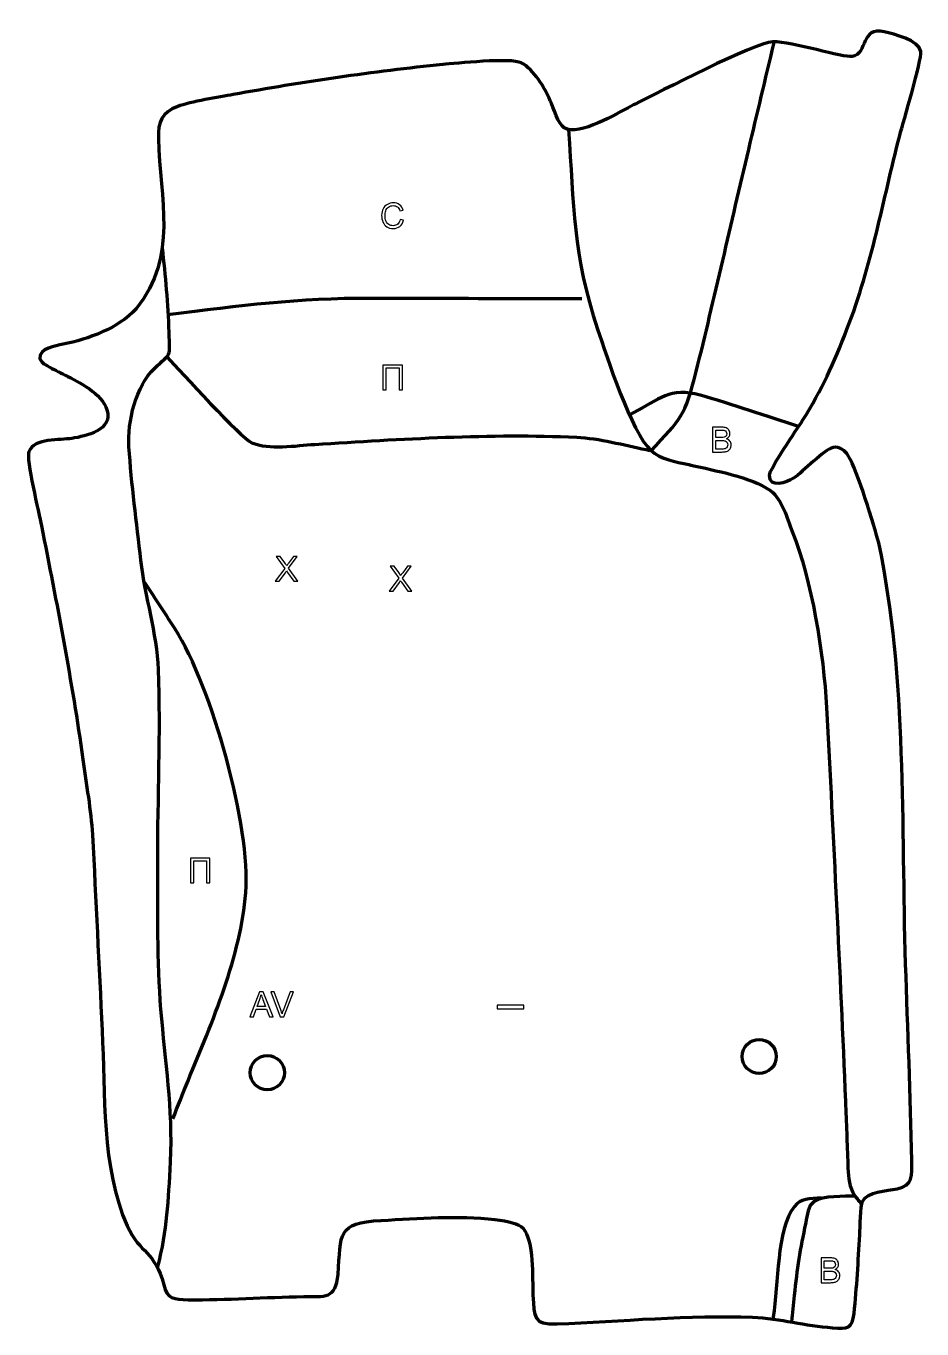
# Model space of a CAD drawing. Header units: millimetres. Extents: x 971 to 1628, y -28 to 926.
import ezdxf

# ---------------------------------------------------------------- set-up
doc = ezdxf.new("R2010")
doc.units = ezdxf.units.MM
doc.header["$MEASUREMENT"] = 0
doc.layers.add('layer 2', color=7, linetype='Continuous')
doc.layers.add('layer 3', color=7, linetype='Continuous')

msp = doc.modelspace()

# ---------------------------------------------------------------- linework, layer by layer
at = {"layer": 'layer 2', "color": 142, "lineweight": 200}
for centre in [(1508.6354, 171.2105), (1148.031, 159.3316)]:
    msp.add_ellipse(centre, major_axis=(0, 12.5), ratio=1, dxfattribs=at)
at = {"layer": 'layer 2', "color": 142, "lineweight": 158}
for points, knots in [([(1429.143, 614.6661), (1451.2606, 638.5941), (1454.1727, 639.7044), (1462.4862, 673.0045), (1462.4862, 673.0045), (1475.8435, 726.9445), (1488.0541, 781.4801), (1500.9202, 835.5951), (1500.9202, 835.5951), (1507.0648, 861.4393), (1513.2092, 887.2836), (1519.3537, 913.1278), (1519.3537, 913.1278), (1519.3537, 913.1278), (1519.7015, 914.5908), (1519.7015, 914.5908)], [0, 0, 0, 0, 0.2, 0.2, 0.2, 0.2, 0.4, 0.4, 0.4, 0.4, 0.6, 0.6, 0.6, 0.6, 1, 1, 1, 1]), ([(1368.7635, 850.3592), (1372.9199, 794.7841), (1371.8746, 758.5947), (1390.1434, 704.076), (1390.1434, 704.076), (1396.8557, 684.0446), (1414.9051, 628.2556), (1429.1561, 615.3485), (1429.1561, 615.3485), (1436.8346, 608.3941), (1447.2119, 606.9148), (1456.955, 604.7567), (1456.955, 604.7567), (1456.955, 604.7567), (1458.6304, 604.3856), (1458.6304, 604.3856), (1458.6304, 604.3856), (1475.8425, 600.5129), (1502.6208, 595.7069), (1516.9218, 585.7608), (1516.9218, 585.7608), (1525.7684, 578.5898), (1528.8291, 566.1594), (1532.9017, 555.8503), (1532.9017, 555.8503), (1547.2867, 520.0151), (1555.7618, 466.2894), (1558.0295, 426.7957), (1558.0295, 426.7957), (1562.9733, 330.8196), (1567.9378, 234.1902), (1571.8674, 138.225), (1571.8674, 138.225), (1572.4941, 122.7878), (1573.0732, 107.3498), (1573.5998, 91.9088), (1573.5998, 91.9088), (1573.8311, 85.0411), (1574.1503, 77.7381), (1577.3095, 71.4985), (1577.3095, 71.4985), (1579.0259, 68.4824), (1581.5585, 65.5783), (1583.8013, 62.9354)], [0, 0, 0, 0, 0.08333333, 0.08333333, 0.08333333, 0.08333333, 0.16666667, 0.16666667, 0.16666667, 0.16666667, 0.25, 0.25, 0.25, 0.25, 0.33333333, 0.33333333, 0.33333333, 0.33333333, 0.41666667, 0.41666667, 0.41666667, 0.41666667, 0.5, 0.5, 0.5, 0.5, 0.58333333, 0.58333333, 0.58333333, 0.58333333, 0.66666667, 0.66666667, 0.66666667, 0.66666667, 0.75, 0.75, 0.75, 0.75, 0.83333333, 0.83333333, 0.83333333, 0.83333333, 1, 1, 1, 1]), ([(1067.5622, 16.3567), (1075.1788, 45.5651), (1075.2534, 64.5963), (1077.1563, 94.1129), (1077.1563, 94.1129), (1078.9273, 133.8173), (1073.1417, 166.815), (1070.0837, 205.6586), (1070.0837, 205.6586), (1067.3237, 240.7175), (1067.7204, 278.7302), (1067.6707, 314.0541), (1067.6707, 314.0541), (1067.743, 360.7151), (1069.9572, 408.0308), (1068.3052, 454.5881), (1068.3052, 454.5881), (1067.174, 481.406), (1058.5124, 507.7807), (1055.338, 534.7945), (1055.338, 534.7945), (1052.1455, 562.1633), (1048.5207, 590.4061), (1046.5988, 617.8423), (1046.5988, 617.8423), (1045.3321, 635.925), (1051.8399, 662.5235), (1065.2938, 675.3149), (1065.2938, 675.3149), (1078.0086, 687.4037), (1076.5522, 682.2617), (1076.0531, 701.9149), (1076.0531, 701.9149), (1075.5297, 722.5223), (1073.2595, 743.0603), (1071.3109, 763.5688), (1071.3109, 763.5688), (1071.3109, 763.5688), (1071.1685, 765.0673), (1071.1685, 765.0673)], [0, 0, 0, 0, 0.09090909, 0.09090909, 0.09090909, 0.09090909, 0.18181818, 0.18181818, 0.18181818, 0.18181818, 0.27272727, 0.27272727, 0.27272727, 0.27272727, 0.36363636, 0.36363636, 0.36363636, 0.36363636, 0.45454545, 0.45454545, 0.45454545, 0.45454545, 0.54545455, 0.54545455, 0.54545455, 0.54545455, 0.63636364, 0.63636364, 0.63636364, 0.63636364, 0.72727273, 0.72727273, 0.72727273, 0.72727273, 0.81818182, 0.81818182, 0.81818182, 0.81818182, 1, 1, 1, 1]), ([(1075.1384, 714.8078), (1129.2235, 721.3598), (1169.7194, 726.9793), (1224.2959, 726.825), (1224.2959, 726.825), (1262.2776, 726.7175), (1300.2592, 726.6002), (1338.2409, 726.4869), (1338.2409, 726.4869), (1351.7341, 726.4467), (1365.2272, 726.4065), (1378.7204, 726.3663)], [0, 0, 0, 0, 0.25, 0.25, 0.25, 0.25, 0.5, 0.5, 0.5, 0.5, 1, 1, 1, 1]), ([(1074.6503, 683.4643), (1084.308, 673.2139), (1128.5222, 624.322), (1136.647, 620.8156), (1136.647, 620.8156), (1149.2686, 615.3686), (1168.9512, 618.7675), (1182.7913, 619.6328), (1182.7913, 619.6328), (1245.5943, 623.5591), (1311.9288, 627.7124), (1374.8586, 624.8413), (1374.8586, 624.8413), (1391.4687, 624.0528), (1409.4175, 619.1666), (1425.7752, 615.7781), (1425.7752, 615.7781), (1425.7752, 615.7781), (1428.4495, 615.2375), (1428.4495, 615.2375)], [0, 0, 0, 0, 0.16666667, 0.16666667, 0.16666667, 0.16666667, 0.33333333, 0.33333333, 0.33333333, 0.33333333, 0.5, 0.5, 0.5, 0.5, 0.66666667, 0.66666667, 0.66666667, 0.66666667, 1, 1, 1, 1]), ([(1537.5368, 632.7844), (1513.763, 640.3141), (1489.2968, 648.9756), (1465.3816, 655.622), (1465.3816, 655.622), (1443.5133, 661.6995), (1434.9671, 652.4381), (1416.6942, 642.9235), (1416.6942, 642.9235), (1415.5283, 642.3163), (1414.3599, 641.7138), (1413.1914, 641.1116)], [0, 0, 0, 0, 0.25, 0.25, 0.25, 0.25, 0.5, 0.5, 0.5, 0.5, 1, 1, 1, 1]), ([(1078.7813, 125.5694), (1082.4903, 134.8357), (1086.1992, 144.1019), (1089.9082, 153.3682), (1089.9082, 153.3682), (1107.5856, 196.1707), (1128.692, 244.8619), (1132.3081, 291.375), (1132.3081, 291.375), (1135.9699, 338.4754), (1107.9759, 441.3612), (1080.2899, 484.6802), (1080.2899, 484.6802), (1072.627, 496.5388), (1064.8001, 508.255), (1057.168, 520.1524)], [0, 0, 0, 0, 0.2, 0.2, 0.2, 0.2, 0.4, 0.4, 0.4, 0.4, 0.6, 0.6, 0.6, 0.6, 1, 1, 1, 1]), ([(1554.2816, 67.494), (1545.4746, 66.8724), (1538.9462, 67.279), (1534.4108, 61.3777), (1534.4108, 61.3777), (1521.1262, 44.0922), (1522.8717, 4.7834), (1518.8185, -19.705), (1518.8185, -19.705), (1518.8185, -19.705), (1518.5759, -21.1707), (1518.5759, -21.1707)], [0, 0, 0, 0, 0.25, 0.25, 0.25, 0.25, 0.5, 0.5, 0.5, 0.5, 1, 1, 1, 1]), ([(1579.0293, 68.8534), (1571.0294, 68.6362), (1555.4511, 69.3686), (1548.9797, 65.008), (1548.9797, 65.008), (1544.021, 61.6666), (1543.9943, 54.9811), (1542.7369, 49.3232), (1542.7369, 49.3232), (1538.4594, 30.0759), (1536.3308, 15.669), (1534.287, -3.8441), (1534.287, -3.8441), (1533.6079, -10.3273), (1532.9289, -16.8106), (1532.2498, -23.2938)], [0, 0, 0, 0, 0.2, 0.2, 0.2, 0.2, 0.4, 0.4, 0.4, 0.4, 0.6, 0.6, 0.6, 0.6, 1, 1, 1, 1])]:
    msp.add_open_spline(points, degree=3, knots=knots, dxfattribs=at)
at = {"layer": 'layer 2', "color": 142}
for points, knots in [([(1245.5012, 784.4473), (1245.5012, 784.4473), (1247.9142, 783.8377), (1247.9142, 783.8377), (1247.9142, 783.8377), (1247.4104, 781.8608), (1246.5045, 780.3579), (1245.1964, 779.3208), (1245.1964, 779.3208), (1243.8883, 778.2836), (1242.2881, 777.7629), (1240.3958, 777.7629), (1240.3958, 777.7629), (1238.44, 777.7629), (1236.8483, 778.1608), (1235.6206, 778.9609), (1235.6206, 778.9609), (1234.3929, 779.7568), (1233.4616, 780.9125), (1232.8224, 782.4238), (1232.8224, 782.4238), (1232.1831, 783.9393), (1231.8614, 785.5607), (1231.8614, 787.2964), (1231.8614, 787.2964), (1231.8614, 789.1887), (1232.2212, 790.8397), (1232.9451, 792.2494), (1232.9451, 792.2494), (1233.669, 793.6591), (1234.6977, 794.7301), (1236.0312, 795.4625), (1236.0312, 795.4625), (1237.3647, 796.1948), (1238.8337, 796.5589), (1240.4339, 796.5589), (1240.4339, 796.5589), (1242.2542, 796.5589), (1243.7825, 796.0975), (1245.0186, 795.1704), (1245.0186, 795.1704), (1246.259, 794.2433), (1247.1226, 792.9436), (1247.6094, 791.2672), (1247.6094, 791.2672), (1247.6094, 791.2672), (1245.2472, 790.7084), (1245.2472, 790.7084), (1245.2472, 790.7084), (1244.8281, 792.0292), (1244.2143, 792.9944), (1243.4142, 793.5956), (1243.4142, 793.5956), (1242.6141, 794.2009), (1241.6065, 794.5015), (1240.3916, 794.5015), (1240.3916, 794.5015), (1238.9988, 794.5015), (1237.8304, 794.1671), (1236.8948, 793.4982), (1236.8948, 793.4982), (1235.9593, 792.8293), (1235.2989, 791.9276), (1234.9221, 790.8016), (1234.9221, 790.8016), (1234.5411, 789.6713), (1234.3506, 788.5071), (1234.3506, 787.3091), (1234.3506, 787.3091), (1234.3506, 785.7639), (1234.575, 784.4135), (1235.0237, 783.262), (1235.0237, 783.262), (1235.4724, 782.1063), (1236.1709, 781.2469), (1237.1192, 780.6754), (1237.1192, 780.6754), (1238.0675, 780.1039), (1239.0919, 779.8203), (1240.1968, 779.8203), (1240.1968, 779.8203), (1241.543, 779.8203), (1242.6776, 780.2098), (1243.6089, 780.9845), (1243.6089, 780.9845), (1244.5402, 781.7634), (1245.171, 782.9149), (1245.5012, 784.4473)], [0, 0, 0, 0, 0.04347826, 0.04347826, 0.04347826, 0.04347826, 0.08695652, 0.08695652, 0.08695652, 0.08695652, 0.13043478, 0.13043478, 0.13043478, 0.13043478, 0.17391304, 0.17391304, 0.17391304, 0.17391304, 0.2173913, 0.2173913, 0.2173913, 0.2173913, 0.26086957, 0.26086957, 0.26086957, 0.26086957, 0.30434783, 0.30434783, 0.30434783, 0.30434783, 0.34782609, 0.34782609, 0.34782609, 0.34782609, 0.39130435, 0.39130435, 0.39130435, 0.39130435, 0.43478261, 0.43478261, 0.43478261, 0.43478261, 0.47826087, 0.47826087, 0.47826087, 0.47826087, 0.52173913, 0.52173913, 0.52173913, 0.52173913, 0.56521739, 0.56521739, 0.56521739, 0.56521739, 0.60869565, 0.60869565, 0.60869565, 0.60869565, 0.65217391, 0.65217391, 0.65217391, 0.65217391, 0.69565217, 0.69565217, 0.69565217, 0.69565217, 0.73913043, 0.73913043, 0.73913043, 0.73913043, 0.7826087, 0.7826087, 0.7826087, 0.7826087, 0.82608696, 0.82608696, 0.82608696, 0.82608696, 0.86956522, 0.86956522, 0.86956522, 0.86956522, 0.91304348, 0.91304348, 0.91304348, 0.91304348, 1, 1, 1, 1]), ([(1232.7504, 677.7208), (1232.7504, 677.7208), (1247.0252, 677.7208), (1247.0252, 677.7208), (1247.0252, 677.7208), (1247.0252, 677.7208), (1247.0252, 659.5344), (1247.0252, 659.5344), (1247.0252, 659.5344), (1247.0252, 659.5344), (1244.6122, 659.5344), (1244.6122, 659.5344), (1244.6122, 659.5344), (1244.6122, 659.5344), (1244.6122, 675.5872), (1244.6122, 675.5872), (1244.6122, 675.5872), (1244.6122, 675.5872), (1235.1634, 675.5872), (1235.1634, 675.5872), (1235.1634, 675.5872), (1235.1634, 675.5872), (1235.1634, 659.5344), (1235.1634, 659.5344), (1235.1634, 659.5344), (1235.1634, 659.5344), (1232.7504, 659.5344), (1232.7504, 659.5344), (1232.7504, 659.5344), (1232.7504, 659.5344), (1232.7504, 677.7208), (1232.7504, 677.7208)], [0, 0, 0, 0, 0.11111111, 0.11111111, 0.11111111, 0.11111111, 0.22222222, 0.22222222, 0.22222222, 0.22222222, 0.33333333, 0.33333333, 0.33333333, 0.33333333, 0.44444444, 0.44444444, 0.44444444, 0.44444444, 0.55555556, 0.55555556, 0.55555556, 0.55555556, 0.66666667, 0.66666667, 0.66666667, 0.66666667, 0.77777778, 0.77777778, 0.77777778, 0.77777778, 1, 1, 1, 1]), ([(1474.3174, 614.0261), (1474.3174, 614.0261), (1474.3174, 632.2125), (1474.3174, 632.2125), (1474.3174, 632.2125), (1474.3174, 632.2125), (1481.1415, 632.2125), (1481.1415, 632.2125), (1481.1415, 632.2125), (1482.5301, 632.2125), (1483.6434, 632.0305), (1484.4859, 631.6622), (1484.4859, 631.6622), (1485.3241, 631.2939), (1485.9802, 630.7266), (1486.4544, 629.9604), (1486.4544, 629.9604), (1486.9327, 629.1984), (1487.1698, 628.3983), (1487.1698, 627.5601), (1487.1698, 627.5601), (1487.1698, 626.7854), (1486.9581, 626.053), (1486.539, 625.3672), (1486.539, 625.3672), (1486.1199, 624.6814), (1485.4849, 624.1268), (1484.634, 623.7035), (1484.634, 623.7035), (1485.7347, 623.3818), (1486.5814, 622.8314), (1487.1698, 622.0525), (1487.1698, 622.0525), (1487.7625, 621.2778), (1488.0588, 620.3592), (1488.0588, 619.3008), (1488.0588, 619.3008), (1488.0588, 618.4457), (1487.8768, 617.6541), (1487.5169, 616.9217), (1487.5169, 616.9217), (1487.1571, 616.1893), (1486.7126, 615.6263), (1486.1834, 615.2284), (1486.1834, 615.2284), (1485.6543, 614.8347), (1484.9896, 614.5341), (1484.1938, 614.3309), (1484.1938, 614.3309), (1483.3937, 614.1277), (1482.4158, 614.0261), (1481.2558, 614.0261), (1481.2558, 614.0261), (1481.2558, 614.0261), (1474.3174, 614.0261), (1474.3174, 614.0261)], [0, 0, 0, 0, 0.06666667, 0.06666667, 0.06666667, 0.06666667, 0.13333333, 0.13333333, 0.13333333, 0.13333333, 0.2, 0.2, 0.2, 0.2, 0.26666667, 0.26666667, 0.26666667, 0.26666667, 0.33333333, 0.33333333, 0.33333333, 0.33333333, 0.4, 0.4, 0.4, 0.4, 0.46666667, 0.46666667, 0.46666667, 0.46666667, 0.53333333, 0.53333333, 0.53333333, 0.53333333, 0.6, 0.6, 0.6, 0.6, 0.66666667, 0.66666667, 0.66666667, 0.66666667, 0.73333333, 0.73333333, 0.73333333, 0.73333333, 0.8, 0.8, 0.8, 0.8, 0.86666667, 0.86666667, 0.86666667, 0.86666667, 1, 1, 1, 1]), ([(1476.7304, 624.5671), (1476.7304, 624.5671), (1480.6632, 624.5671), (1480.6632, 624.5671), (1480.6632, 624.5671), (1481.73, 624.5671), (1482.4962, 624.6391), (1482.9576, 624.7788), (1482.9576, 624.7788), (1483.5715, 624.9608), (1484.0329, 625.2656), (1484.3419, 625.6889), (1484.3419, 625.6889), (1484.651, 626.1123), (1484.8076, 626.6414), (1484.8076, 627.2807), (1484.8076, 627.2807), (1484.8076, 627.886), (1484.6637, 628.4194), (1484.3716, 628.8766), (1484.3716, 628.8766), (1484.0837, 629.3381), (1483.6688, 629.6556), (1483.1312, 629.8249), (1483.1312, 629.8249), (1482.5936, 629.9942), (1481.6707, 630.0789), (1480.3668, 630.0789), (1480.3668, 630.0789), (1480.3668, 630.0789), (1476.7304, 630.0789), (1476.7304, 630.0789), (1476.7304, 630.0789), (1476.7304, 630.0789), (1476.7304, 624.5671), (1476.7304, 624.5671)], [0, 0, 0, 0, 0.1, 0.1, 0.1, 0.1, 0.2, 0.2, 0.2, 0.2, 0.3, 0.3, 0.3, 0.3, 0.4, 0.4, 0.4, 0.4, 0.5, 0.5, 0.5, 0.5, 0.6, 0.6, 0.6, 0.6, 0.7, 0.7, 0.7, 0.7, 0.8, 0.8, 0.8, 0.8, 1, 1, 1, 1]), ([(1476.7304, 616.1597), (1476.7304, 616.1597), (1481.2601, 616.1597), (1481.2601, 616.1597), (1481.2601, 616.1597), (1482.039, 616.1597), (1482.5851, 616.1893), (1482.9026, 616.2486), (1482.9026, 616.2486), (1483.4529, 616.346), (1483.9186, 616.5111), (1484.2911, 616.7439), (1484.2911, 616.7439), (1484.6637, 616.9767), (1484.9685, 617.3154), (1485.2098, 617.7599), (1485.2098, 617.7599), (1485.4511, 618.2044), (1485.5696, 618.7166), (1485.5696, 619.2966), (1485.5696, 619.2966), (1485.5696, 619.9782), (1485.396, 620.5666), (1485.0447, 621.0704), (1485.0447, 621.0704), (1484.6975, 621.5741), (1484.2149, 621.9255), (1483.5969, 622.1287), (1483.5969, 622.1287), (1482.983, 622.3319), (1482.094, 622.4335), (1480.9383, 622.4335), (1480.9383, 622.4335), (1480.9383, 622.4335), (1476.7304, 622.4335), (1476.7304, 622.4335), (1476.7304, 622.4335), (1476.7304, 622.4335), (1476.7304, 616.1597), (1476.7304, 616.1597)], [0, 0, 0, 0, 0.09090909, 0.09090909, 0.09090909, 0.09090909, 0.18181818, 0.18181818, 0.18181818, 0.18181818, 0.27272727, 0.27272727, 0.27272727, 0.27272727, 0.36363636, 0.36363636, 0.36363636, 0.36363636, 0.45454545, 0.45454545, 0.45454545, 0.45454545, 0.54545455, 0.54545455, 0.54545455, 0.54545455, 0.63636364, 0.63636364, 0.63636364, 0.63636364, 0.72727273, 0.72727273, 0.72727273, 0.72727273, 0.81818182, 0.81818182, 0.81818182, 0.81818182, 1, 1, 1, 1]), ([(1153.7686, 519.3049), (1153.7686, 519.3049), (1160.7959, 528.741), (1160.7959, 528.741), (1160.7959, 528.741), (1160.7959, 528.741), (1154.6068, 537.4913), (1154.6068, 537.4913), (1154.6068, 537.4913), (1154.6068, 537.4913), (1157.4727, 537.4913), (1157.4727, 537.4913), (1157.4727, 537.4913), (1157.4727, 537.4913), (1160.7874, 532.8389), (1160.7874, 532.8389), (1160.7874, 532.8389), (1161.4775, 531.8737), (1161.9558, 531.1371), (1162.231, 530.6248), (1162.231, 530.6248), (1162.6416, 531.2598), (1163.1242, 531.9372), (1163.6788, 532.6526), (1163.6788, 532.6526), (1163.6788, 532.6526), (1167.311, 537.4913), (1167.311, 537.4913), (1167.311, 537.4913), (1167.311, 537.4913), (1169.9484, 537.4913), (1169.9484, 537.4913), (1169.9484, 537.4913), (1169.9484, 537.4913), (1163.6322, 528.8468), (1163.6322, 528.8468), (1163.6322, 528.8468), (1163.6322, 528.8468), (1170.431, 519.3049), (1170.431, 519.3049), (1170.431, 519.3049), (1170.431, 519.3049), (1167.4761, 519.3049), (1167.4761, 519.3049), (1167.4761, 519.3049), (1167.4761, 519.3049), (1162.8872, 525.7904), (1162.8872, 525.7904), (1162.8872, 525.7904), (1162.6247, 526.1587), (1162.3749, 526.527), (1162.1421, 526.891), (1162.1421, 526.891), (1161.7357, 526.2814), (1161.4478, 525.8539), (1161.27, 525.6126), (1161.27, 525.6126), (1161.27, 525.6126), (1156.6599, 519.3049), (1156.6599, 519.3049), (1156.6599, 519.3049), (1156.6599, 519.3049), (1153.7686, 519.3049), (1153.7686, 519.3049)], [0, 0, 0, 0, 0.05882353, 0.05882353, 0.05882353, 0.05882353, 0.11764706, 0.11764706, 0.11764706, 0.11764706, 0.17647059, 0.17647059, 0.17647059, 0.17647059, 0.23529412, 0.23529412, 0.23529412, 0.23529412, 0.29411765, 0.29411765, 0.29411765, 0.29411765, 0.35294118, 0.35294118, 0.35294118, 0.35294118, 0.41176471, 0.41176471, 0.41176471, 0.41176471, 0.47058824, 0.47058824, 0.47058824, 0.47058824, 0.52941176, 0.52941176, 0.52941176, 0.52941176, 0.58823529, 0.58823529, 0.58823529, 0.58823529, 0.64705882, 0.64705882, 0.64705882, 0.64705882, 0.70588235, 0.70588235, 0.70588235, 0.70588235, 0.76470588, 0.76470588, 0.76470588, 0.76470588, 0.82352941, 0.82352941, 0.82352941, 0.82352941, 0.88235294, 0.88235294, 0.88235294, 0.88235294, 1, 1, 1, 1]), ([(1237.377, 512.1611), (1237.377, 512.1611), (1244.4043, 521.5972), (1244.4043, 521.5972), (1244.4043, 521.5972), (1244.4043, 521.5972), (1238.2152, 530.3475), (1238.2152, 530.3475), (1238.2152, 530.3475), (1238.2152, 530.3475), (1241.0811, 530.3475), (1241.0811, 530.3475), (1241.0811, 530.3475), (1241.0811, 530.3475), (1244.3958, 525.6951), (1244.3958, 525.6951), (1244.3958, 525.6951), (1245.0859, 524.7299), (1245.5642, 523.9933), (1245.8394, 523.481), (1245.8394, 523.481), (1246.25, 524.116), (1246.7326, 524.7934), (1247.2872, 525.5088), (1247.2872, 525.5088), (1247.2872, 525.5088), (1250.9194, 530.3475), (1250.9194, 530.3475), (1250.9194, 530.3475), (1250.9194, 530.3475), (1253.5568, 530.3475), (1253.5568, 530.3475), (1253.5568, 530.3475), (1253.5568, 530.3475), (1247.2406, 521.703), (1247.2406, 521.703), (1247.2406, 521.703), (1247.2406, 521.703), (1254.0394, 512.1611), (1254.0394, 512.1611), (1254.0394, 512.1611), (1254.0394, 512.1611), (1251.0845, 512.1611), (1251.0845, 512.1611), (1251.0845, 512.1611), (1251.0845, 512.1611), (1246.4956, 518.6466), (1246.4956, 518.6466), (1246.4956, 518.6466), (1246.2331, 519.0149), (1245.9833, 519.3832), (1245.7505, 519.7472), (1245.7505, 519.7472), (1245.3441, 519.1376), (1245.0562, 518.7101), (1244.8784, 518.4688), (1244.8784, 518.4688), (1244.8784, 518.4688), (1240.2683, 512.1611), (1240.2683, 512.1611), (1240.2683, 512.1611), (1240.2683, 512.1611), (1237.377, 512.1611), (1237.377, 512.1611)], [0, 0, 0, 0, 0.05882353, 0.05882353, 0.05882353, 0.05882353, 0.11764706, 0.11764706, 0.11764706, 0.11764706, 0.17647059, 0.17647059, 0.17647059, 0.17647059, 0.23529412, 0.23529412, 0.23529412, 0.23529412, 0.29411765, 0.29411765, 0.29411765, 0.29411765, 0.35294118, 0.35294118, 0.35294118, 0.35294118, 0.41176471, 0.41176471, 0.41176471, 0.41176471, 0.47058824, 0.47058824, 0.47058824, 0.47058824, 0.52941176, 0.52941176, 0.52941176, 0.52941176, 0.58823529, 0.58823529, 0.58823529, 0.58823529, 0.64705882, 0.64705882, 0.64705882, 0.64705882, 0.70588235, 0.70588235, 0.70588235, 0.70588235, 0.76470588, 0.76470588, 0.76470588, 0.76470588, 0.82352941, 0.82352941, 0.82352941, 0.82352941, 0.88235294, 0.88235294, 0.88235294, 0.88235294, 1, 1, 1, 1]), ([(1091.6593, 316.5641), (1091.6593, 316.5641), (1105.9341, 316.5641), (1105.9341, 316.5641), (1105.9341, 316.5641), (1105.9341, 316.5641), (1105.9341, 298.3777), (1105.9341, 298.3777), (1105.9341, 298.3777), (1105.9341, 298.3777), (1103.5211, 298.3777), (1103.5211, 298.3777), (1103.5211, 298.3777), (1103.5211, 298.3777), (1103.5211, 314.4305), (1103.5211, 314.4305), (1103.5211, 314.4305), (1103.5211, 314.4305), (1094.0723, 314.4305), (1094.0723, 314.4305), (1094.0723, 314.4305), (1094.0723, 314.4305), (1094.0723, 298.3777), (1094.0723, 298.3777), (1094.0723, 298.3777), (1094.0723, 298.3777), (1091.6593, 298.3777), (1091.6593, 298.3777), (1091.6593, 298.3777), (1091.6593, 298.3777), (1091.6593, 316.5641), (1091.6593, 316.5641)], [0, 0, 0, 0, 0.11111111, 0.11111111, 0.11111111, 0.11111111, 0.22222222, 0.22222222, 0.22222222, 0.22222222, 0.33333333, 0.33333333, 0.33333333, 0.33333333, 0.44444444, 0.44444444, 0.44444444, 0.44444444, 0.55555556, 0.55555556, 0.55555556, 0.55555556, 0.66666667, 0.66666667, 0.66666667, 0.66666667, 0.77777778, 0.77777778, 0.77777778, 0.77777778, 1, 1, 1, 1]), ([(1135.3369, 200.3494), (1135.3369, 200.3494), (1142.3134, 218.5358), (1142.3134, 218.5358), (1142.3134, 218.5358), (1142.3134, 218.5358), (1144.9593, 218.5358), (1144.9593, 218.5358), (1144.9593, 218.5358), (1144.9593, 218.5358), (1152.3634, 200.3494), (1152.3634, 200.3494), (1152.3634, 200.3494), (1152.3634, 200.3494), (1149.6244, 200.3494), (1149.6244, 200.3494), (1149.6244, 200.3494), (1149.6244, 200.3494), (1147.5204, 205.8612), (1147.5204, 205.8612), (1147.5204, 205.8612), (1147.5204, 205.8612), (1139.8623, 205.8612), (1139.8623, 205.8612), (1139.8623, 205.8612), (1139.8623, 205.8612), (1137.8896, 200.3494), (1137.8896, 200.3494), (1137.8896, 200.3494), (1137.8896, 200.3494), (1135.3369, 200.3494), (1135.3369, 200.3494)], [0, 0, 0, 0, 0.11111111, 0.11111111, 0.11111111, 0.11111111, 0.22222222, 0.22222222, 0.22222222, 0.22222222, 0.33333333, 0.33333333, 0.33333333, 0.33333333, 0.44444444, 0.44444444, 0.44444444, 0.44444444, 0.55555556, 0.55555556, 0.55555556, 0.55555556, 0.66666667, 0.66666667, 0.66666667, 0.66666667, 0.77777778, 0.77777778, 0.77777778, 0.77777778, 1, 1, 1, 1]), ([(1140.5693, 207.817), (1140.5693, 207.817), (1146.7669, 207.817), (1146.7669, 207.817), (1146.7669, 207.817), (1146.7669, 207.817), (1144.8704, 212.8589), (1144.8704, 212.8589), (1144.8704, 212.8589), (1144.2989, 214.3914), (1143.8671, 215.6571), (1143.5665, 216.6562), (1143.5665, 216.6562), (1143.3167, 215.4709), (1142.9823, 214.3067), (1142.5632, 213.1552), (1142.5632, 213.1552), (1142.5632, 213.1552), (1140.5693, 207.817), (1140.5693, 207.817)], [0, 0, 0, 0, 0.16666667, 0.16666667, 0.16666667, 0.16666667, 0.33333333, 0.33333333, 0.33333333, 0.33333333, 0.5, 0.5, 0.5, 0.5, 0.66666667, 0.66666667, 0.66666667, 0.66666667, 1, 1, 1, 1]), ([(1157.5704, 200.3494), (1157.5704, 200.3494), (1150.5431, 218.5358), (1150.5431, 218.5358), (1150.5431, 218.5358), (1150.5431, 218.5358), (1153.1508, 218.5358), (1153.1508, 218.5358), (1153.1508, 218.5358), (1153.1508, 218.5358), (1157.8752, 205.3193), (1157.8752, 205.3193), (1157.8752, 205.3193), (1158.252, 204.261), (1158.5737, 203.2704), (1158.8277, 202.3433), (1158.8277, 202.3433), (1159.1071, 203.3381), (1159.4331, 204.3287), (1159.8056, 205.3193), (1159.8056, 205.3193), (1159.8056, 205.3193), (1164.7078, 218.5358), (1164.7078, 218.5358), (1164.7078, 218.5358), (1164.7078, 218.5358), (1167.1631, 218.5358), (1167.1631, 218.5358), (1167.1631, 218.5358), (1167.1631, 218.5358), (1160.0723, 200.3494), (1160.0723, 200.3494), (1160.0723, 200.3494), (1160.0723, 200.3494), (1157.5704, 200.3494), (1157.5704, 200.3494)], [0, 0, 0, 0, 0.1, 0.1, 0.1, 0.1, 0.2, 0.2, 0.2, 0.2, 0.3, 0.3, 0.3, 0.3, 0.4, 0.4, 0.4, 0.4, 0.5, 0.5, 0.5, 0.5, 0.6, 0.6, 0.6, 0.6, 0.7, 0.7, 0.7, 0.7, 0.8, 0.8, 0.8, 0.8, 1, 1, 1, 1]), ([(1316.5484, 206.206), (1316.5484, 206.206), (1316.5484, 208.7108), (1316.5484, 208.7108), (1316.5484, 208.7108), (1316.5484, 208.7108), (1336.1276, 208.7108), (1336.1276, 208.7108), (1336.1276, 208.7108), (1336.1276, 208.7108), (1336.1276, 206.206), (1336.1276, 206.206), (1336.1276, 206.206), (1336.1276, 206.206), (1316.5484, 206.206), (1316.5484, 206.206)], [0, 0, 0, 0, 0.2, 0.2, 0.2, 0.2, 0.4, 0.4, 0.4, 0.4, 0.6, 0.6, 0.6, 0.6, 1, 1, 1, 1]), ([(1553.9569, 5.4844), (1553.9569, 5.4844), (1553.9569, 23.6708), (1553.9569, 23.6708), (1553.9569, 23.6708), (1553.9569, 23.6708), (1560.781, 23.6708), (1560.781, 23.6708), (1560.781, 23.6708), (1562.1696, 23.6708), (1563.2829, 23.4888), (1564.1254, 23.1205), (1564.1254, 23.1205), (1564.9636, 22.7522), (1565.6197, 22.1849), (1566.0939, 21.4187), (1566.0939, 21.4187), (1566.5722, 20.6567), (1566.8093, 19.8566), (1566.8093, 19.0184), (1566.8093, 19.0184), (1566.8093, 18.2437), (1566.5976, 17.5113), (1566.1785, 16.8255), (1566.1785, 16.8255), (1565.7594, 16.1397), (1565.1244, 15.5851), (1564.2735, 15.1618), (1564.2735, 15.1618), (1565.3742, 14.8401), (1566.2209, 14.2897), (1566.8093, 13.5108), (1566.8093, 13.5108), (1567.402, 12.7361), (1567.6983, 11.8175), (1567.6983, 10.7591), (1567.6983, 10.7591), (1567.6983, 9.904), (1567.5163, 9.1124), (1567.1564, 8.38), (1567.1564, 8.38), (1566.7966, 7.6476), (1566.3521, 7.0846), (1565.8229, 6.6867), (1565.8229, 6.6867), (1565.2938, 6.293), (1564.6291, 5.9924), (1563.8333, 5.7892), (1563.8333, 5.7892), (1563.0332, 5.586), (1562.0553, 5.4844), (1560.8953, 5.4844), (1560.8953, 5.4844), (1560.8953, 5.4844), (1553.9569, 5.4844), (1553.9569, 5.4844)], [0, 0, 0, 0, 0.06666667, 0.06666667, 0.06666667, 0.06666667, 0.13333333, 0.13333333, 0.13333333, 0.13333333, 0.2, 0.2, 0.2, 0.2, 0.26666667, 0.26666667, 0.26666667, 0.26666667, 0.33333333, 0.33333333, 0.33333333, 0.33333333, 0.4, 0.4, 0.4, 0.4, 0.46666667, 0.46666667, 0.46666667, 0.46666667, 0.53333333, 0.53333333, 0.53333333, 0.53333333, 0.6, 0.6, 0.6, 0.6, 0.66666667, 0.66666667, 0.66666667, 0.66666667, 0.73333333, 0.73333333, 0.73333333, 0.73333333, 0.8, 0.8, 0.8, 0.8, 0.86666667, 0.86666667, 0.86666667, 0.86666667, 1, 1, 1, 1]), ([(1556.3699, 16.0254), (1556.3699, 16.0254), (1560.3027, 16.0254), (1560.3027, 16.0254), (1560.3027, 16.0254), (1561.3695, 16.0254), (1562.1357, 16.0974), (1562.5971, 16.2371), (1562.5971, 16.2371), (1563.211, 16.4191), (1563.6724, 16.7239), (1563.9814, 17.1472), (1563.9814, 17.1472), (1564.2905, 17.5706), (1564.4471, 18.0997), (1564.4471, 18.739), (1564.4471, 18.739), (1564.4471, 19.3443), (1564.3032, 19.8777), (1564.0111, 20.3349), (1564.0111, 20.3349), (1563.7232, 20.7964), (1563.3083, 21.1139), (1562.7707, 21.2832), (1562.7707, 21.2832), (1562.2331, 21.4525), (1561.3102, 21.5372), (1560.0063, 21.5372), (1560.0063, 21.5372), (1560.0063, 21.5372), (1556.3699, 21.5372), (1556.3699, 21.5372), (1556.3699, 21.5372), (1556.3699, 21.5372), (1556.3699, 16.0254), (1556.3699, 16.0254)], [0, 0, 0, 0, 0.1, 0.1, 0.1, 0.1, 0.2, 0.2, 0.2, 0.2, 0.3, 0.3, 0.3, 0.3, 0.4, 0.4, 0.4, 0.4, 0.5, 0.5, 0.5, 0.5, 0.6, 0.6, 0.6, 0.6, 0.7, 0.7, 0.7, 0.7, 0.8, 0.8, 0.8, 0.8, 1, 1, 1, 1]), ([(1556.3699, 7.618), (1556.3699, 7.618), (1560.8996, 7.618), (1560.8996, 7.618), (1560.8996, 7.618), (1561.6785, 7.618), (1562.2246, 7.6476), (1562.5421, 7.7069), (1562.5421, 7.7069), (1563.0924, 7.8043), (1563.5581, 7.9694), (1563.9306, 8.2022), (1563.9306, 8.2022), (1564.3032, 8.435), (1564.608, 8.7737), (1564.8493, 9.2182), (1564.8493, 9.2182), (1565.0906, 9.6627), (1565.2091, 10.1749), (1565.2091, 10.7549), (1565.2091, 10.7549), (1565.2091, 11.4365), (1565.0355, 12.0249), (1564.6842, 12.5287), (1564.6842, 12.5287), (1564.337, 13.0324), (1563.8544, 13.3838), (1563.2364, 13.587), (1563.2364, 13.587), (1562.6225, 13.7902), (1561.7335, 13.8918), (1560.5778, 13.8918), (1560.5778, 13.8918), (1560.5778, 13.8918), (1556.3699, 13.8918), (1556.3699, 13.8918), (1556.3699, 13.8918), (1556.3699, 13.8918), (1556.3699, 7.618), (1556.3699, 7.618)], [0, 0, 0, 0, 0.09090909, 0.09090909, 0.09090909, 0.09090909, 0.18181818, 0.18181818, 0.18181818, 0.18181818, 0.27272727, 0.27272727, 0.27272727, 0.27272727, 0.36363636, 0.36363636, 0.36363636, 0.36363636, 0.45454545, 0.45454545, 0.45454545, 0.45454545, 0.54545455, 0.54545455, 0.54545455, 0.54545455, 0.63636364, 0.63636364, 0.63636364, 0.63636364, 0.72727273, 0.72727273, 0.72727273, 0.72727273, 0.81818182, 0.81818182, 0.81818182, 0.81818182, 1, 1, 1, 1])]:
    msp.add_open_spline(points, degree=3, knots=knots, dxfattribs=at)
at = {"layer": 'layer 3', "color": 242, "lineweight": 158}
msp.add_open_spline([(1417.6927, 868.9178), (1434.6054, 877.1844), (1505.6801, 914.2013), (1518.591, 914.6089), (1518.591, 914.6089), (1532.8263, 914.6641), (1570.4108, 902.629), (1576.8714, 903.7686), (1576.8714, 903.7686), (1588.0497, 905.7404), (1583.1325, 926.0724), (1600.3541, 921.9221), (1600.3541, 921.9221), (1607.0511, 920.2684), (1626.1189, 915.5592), (1627.1316, 907.4577), (1627.1316, 907.4577), (1627.9457, 900.9452), (1614.3557, 856.0753), (1611.6505, 845.9671), (1611.6505, 845.9671), (1599.0365, 797.0503), (1591.5222, 751.6496), (1572.9838, 703.9434), (1572.9838, 703.9434), (1562.8085, 677.9022), (1555.2491, 660.7104), (1540.2416, 636.8368), (1540.2416, 636.8368), (1536.3457, 630.913), (1516.1533, 601.4608), (1516.1252, 596.9742), (1516.1252, 596.9742), (1516.0635, 587.1289), (1528.827, 591.6884), (1533.8067, 594.7967), (1533.8067, 594.7967), (1541.0745, 599.851), (1556.0409, 615.6966), (1562.7401, 617.2366), (1562.7401, 617.2366), (1567.7445, 618.387), (1571.3604, 615.432), (1574.0794, 611.0537), (1574.0794, 611.0537), (1580.4638, 600.7729), (1593.1636, 559.4504), (1596.3235, 547.4762), (1596.3235, 547.4762), (1617.2597, 448.179), (1612.7803, 340.2813), (1615.9962, 238.9232), (1615.9962, 238.9232), (1617.5298, 190.8837), (1619.5091, 142.7542), (1620.4945, 94.7098), (1620.4945, 94.7098), (1620.6084, 84.0605), (1621.2642, 76.6652), (1609.8043, 74.201), (1609.8043, 74.201), (1602.1787, 72.5614), (1587.6567, 72.6369), (1584.3352, 64.9637), (1584.3352, 64.9637), (1582.8767, 61.5944), (1582.6585, 45.8319), (1582.3386, 40.5636), (1582.3386, 40.5636), (1581.1973, 21.5291), (1580.2706, 1.9157), (1578.1372, -17.008), (1578.1372, -17.008), (1576.8529, -28.4006), (1573.6444, -28.1392), (1562.4067, -27.5286), (1562.4067, -27.5286), (1542.3532, -26.1139), (1524.4236, -20.6961), (1503.664, -19.8262), (1503.664, -19.8262), (1458.424, -17.9304), (1406.4542, -22.8701), (1360.4752, -24.7612), (1360.4752, -24.7612), (1342.7955, -25.4867), (1343.6244, -19.8119), (1342.7768, -3.7285), (1342.7768, -3.7285), (1342.1689, 8.6453), (1343.5229, 36.5299), (1335.5165, 45.4203), (1335.5165, 45.4203), (1332.623, 48.6333), (1324.6885, 50.5687), (1314.951, 51.7017), (1314.951, 51.7017), (1287.7552, 54.866), (1258.9073, 52.5235), (1231.5245, 51.1257), (1231.5245, 51.1257), (1198.6583, 49.3253), (1202.2946, 41.5315), (1199.8828, 11.5971), (1199.8828, 11.5971), (1198.4238, -6.5113), (1190.2087, -4.5803), (1174.6966, -4.7244), (1174.6966, -4.7244), (1146.6733, -5.1026), (1117.7939, -7.3047), (1089.9935, -7.0327), (1089.9935, -7.0327), (1079.9048, -6.7314), (1074.3034, -6.4758), (1072.2291, 3.8924), (1072.2291, 3.8924), (1065.2534, 29.1507), (1055.2856, 26.0923), (1045.2876, 47.0978), (1045.2876, 47.0978), (1026.2867, 90.0171), (1029.2336, 143.9454), (1026.9573, 190.3239), (1026.9573, 190.3239), (1024.6142, 238.0698), (1022.2937, 285.8167), (1019.9624, 333.5631), (1019.9624, 333.5631), (1018.6675, 351.4159), (1015.3065, 370.8789), (1012.8527, 388.7989), (1012.8527, 388.7989), (1004.9429, 445.6343), (993.6423, 503.7217), (982.4131, 560.0533), (982.4131, 560.0533), (980.6504, 568.7481), (971.1712, 609.1065), (973.1028, 614.5177), (973.1028, 614.5177), (977.7105, 624.2319), (995.5931, 622.5791), (1004.7529, 624.0166), (1004.7529, 624.0166), (1015.1314, 625.6452), (1035.3217, 630.106), (1030.504, 644.9995), (1030.504, 644.9995), (1026.711, 656.725), (1010.0852, 665.3546), (999.8205, 670.4112), (999.8205, 670.4112), (995.4265, 672.5757), (991.1596, 674.634), (986.8923, 677.0585), (986.8923, 677.0585), (984.5991, 678.4253), (982.1241, 679.9625), (981.2541, 682.5919), (981.2541, 682.5919), (980.6574, 689.8595), (993.0251, 691.8987), (998.2741, 692.9106), (998.2741, 692.9106), (1017.2743, 696.8463), (1038.2636, 704.4368), (1051.8919, 718.8823), (1051.8919, 718.8823), (1083.0534, 758.2227), (1069.1996, 798.7899), (1068.1602, 843.8108), (1068.1602, 843.8108), (1067.8781, 856.031), (1070.4321, 862.4935), (1082.4107, 867.1768), (1082.4107, 867.1768), (1091.6417, 870.6319), (1112.9492, 874.093), (1123.0035, 875.9038), (1123.0035, 875.9038), (1172.9834, 884.9055), (1226.1234, 892.8535), (1276.6197, 897.8728), (1276.6197, 897.8728), (1285.662, 898.7716), (1326.9334, 902.9261), (1334.2517, 899.097), (1334.2517, 899.097), (1343.6637, 894.1724), (1351.3765, 880.8752), (1355.4544, 871.3756), (1355.4544, 871.3756), (1357.5586, 866.474), (1361.3581, 854.281), (1365.6706, 851.4303), (1365.6706, 851.4303), (1376.9572, 845.2888), (1404.2193, 861.9937), (1414.7362, 867.4191), (1414.7362, 867.4191), (1414.7362, 867.4191), (1416.3804, 868.2537), (1416.3804, 868.2537), (1416.3804, 868.2537), (1416.3804, 868.2537), (1417.6927, 868.9178), (1417.6927, 868.9178)], degree=3, knots=[0, 0, 0, 0, 0.01886792, 0.01886792, 0.01886792, 0.01886792, 0.03773585, 0.03773585, 0.03773585, 0.03773585, 0.05660377, 0.05660377, 0.05660377, 0.05660377, 0.0754717, 0.0754717, 0.0754717, 0.0754717, 0.09433962, 0.09433962, 0.09433962, 0.09433962, 0.11320755, 0.11320755, 0.11320755, 0.11320755, 0.13207547, 0.13207547, 0.13207547, 0.13207547, 0.1509434, 0.1509434, 0.1509434, 0.1509434, 0.16981132, 0.16981132, 0.16981132, 0.16981132, 0.18867925, 0.18867925, 0.18867925, 0.18867925, 0.20754717, 0.20754717, 0.20754717, 0.20754717, 0.22641509, 0.22641509, 0.22641509, 0.22641509, 0.24528302, 0.24528302, 0.24528302, 0.24528302, 0.26415094, 0.26415094, 0.26415094, 0.26415094, 0.28301887, 0.28301887, 0.28301887, 0.28301887, 0.30188679, 0.30188679, 0.30188679, 0.30188679, 0.32075472, 0.32075472, 0.32075472, 0.32075472, 0.33962264, 0.33962264, 0.33962264, 0.33962264, 0.35849057, 0.35849057, 0.35849057, 0.35849057, 0.37735849, 0.37735849, 0.37735849, 0.37735849, 0.39622642, 0.39622642, 0.39622642, 0.39622642, 0.41509434, 0.41509434, 0.41509434, 0.41509434, 0.43396226, 0.43396226, 0.43396226, 0.43396226, 0.45283019, 0.45283019, 0.45283019, 0.45283019, 0.47169811, 0.47169811, 0.47169811, 0.47169811, 0.49056604, 0.49056604, 0.49056604, 0.49056604, 0.50943396, 0.50943396, 0.50943396, 0.50943396, 0.52830189, 0.52830189, 0.52830189, 0.52830189, 0.54716981, 0.54716981, 0.54716981, 0.54716981, 0.56603774, 0.56603774, 0.56603774, 0.56603774, 0.58490566, 0.58490566, 0.58490566, 0.58490566, 0.60377358, 0.60377358, 0.60377358, 0.60377358, 0.62264151, 0.62264151, 0.62264151, 0.62264151, 0.64150943, 0.64150943, 0.64150943, 0.64150943, 0.66037736, 0.66037736, 0.66037736, 0.66037736, 0.67924528, 0.67924528, 0.67924528, 0.67924528, 0.69811321, 0.69811321, 0.69811321, 0.69811321, 0.71698113, 0.71698113, 0.71698113, 0.71698113, 0.73584906, 0.73584906, 0.73584906, 0.73584906, 0.75471698, 0.75471698, 0.75471698, 0.75471698, 0.77358491, 0.77358491, 0.77358491, 0.77358491, 0.79245283, 0.79245283, 0.79245283, 0.79245283, 0.81132075, 0.81132075, 0.81132075, 0.81132075, 0.83018868, 0.83018868, 0.83018868, 0.83018868, 0.8490566, 0.8490566, 0.8490566, 0.8490566, 0.86792453, 0.86792453, 0.86792453, 0.86792453, 0.88679245, 0.88679245, 0.88679245, 0.88679245, 0.90566038, 0.90566038, 0.90566038, 0.90566038, 0.9245283, 0.9245283, 0.9245283, 0.9245283, 0.94339623, 0.94339623, 0.94339623, 0.94339623, 0.96226415, 0.96226415, 0.96226415, 0.96226415, 1, 1, 1, 1], dxfattribs=at)

doc.saveas('drawing.dxf')
